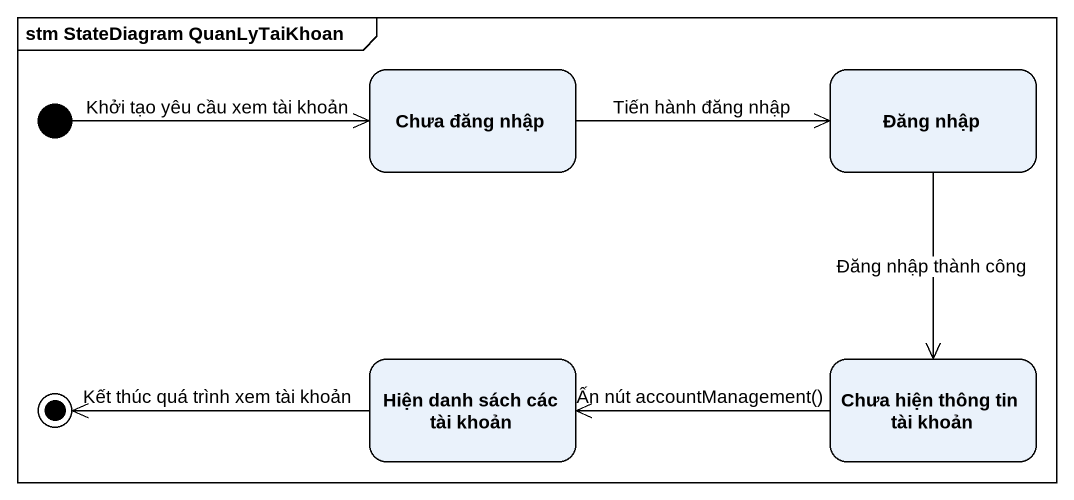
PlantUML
@startuml
mainframe stm StateDiagram QuanLyTaiKhoan
hide empty description
state "Chưa đăng nhập" as Chưa_đăng_nhập
state "Đăng nhập" as Đăng_nhập
state "Hiện danh sách các tài khoản" as Hiện_danh_sách_các_tài_khoản
state "Chưa hiện thông tin tài khoản" as Chưa_hiện_thông_tin_tài
[*] -right-> Chưa_đăng_nhập : Khởi tạo yêu cầu xem tài khoản
Chưa_đăng_nhập -right-> Đăng_nhập : Tiến hành đăng nhập
Đăng_nhập --> Chưa_hiện_thông_tin_tài : Đăng nhập thành công
Chưa_hiện_thông_tin_tài -left-> Hiện_danh_sách_các_tài_khoản : Ấn nút accountManagement()
Hiện_danh_sách_các_tài_khoản -left-> [*] : Kết thúc quá trình xem tài khoản
@enduml
